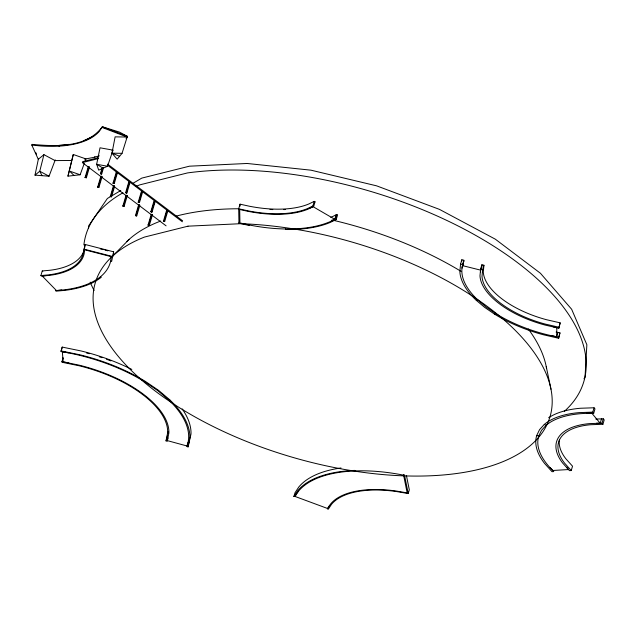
<?xml version="1.0" encoding="UTF-8"?>
<svg xmlns="http://www.w3.org/2000/svg" width="636" height="636" viewBox="0 0 636 636"><rect width="100%" height="100%" fill="white"/><g stroke="black" fill="none" stroke-linecap="round" stroke-linejoin="round"><path stroke-width="0.95" d="M463.135 265.784A91.974 43.32 16.4 0 1 463.763 261.261L463.859 260.267L461.847 259.766L460.559 264.131L459.852 271.588A94.064 44.305 16.4 0 0 476.316 300.351L484.735 307.427L494.57 314.144A94.064 44.305 16.4 0 0 543.486 334.782L558.67 338.265L558.694 337.255L556.675 336.794L556.826 327.755L553.272 326.785M558.845 328.216L560.149 322.842L546.578 319.733A71.184 33.525 16.4 0 1 483.288 271.914L483.924 265.252L481.913 264.751L480.625 269.115L479.981 275.849A73.267 34.511 16.4 0 0 545.132 325.075L558.845 328.216L560.149 322.842M556.103 332.064A91.974 43.32 16.4 0 0 557.955 332.429L559.974 332.89L558.67 338.265M88.507 228.411L88.65 225.828L107.389 198.456L120.8 190.522M480.395 271.866L481.818 265.745M461.672 261.635L461.847 259.766M462.038 268.13A92.045 40.426 15.5 0 1 462.483 265.625L463.859 260.267M481.635 267.653L481.913 264.751M483.924 265.252L482.645 269.616L482.001 276.278A71.184 33.525 16.4 0 0 545.298 324.098L558.861 327.206M113.089 256.014L113.645 251.816L85.105 244.47L83.157 253.525A83.65 39.4 16.4 0 1 48.622 274.871L40.895 275.571L42.254 270.96L49.982 270.26A83.65 39.4 16.4 0 0 84.31 249.733M84.628 248.024L85.105 244.47M100.385 276.819L101.275 277.232A113.208 53.321 16.4 0 1 64.888 290.358L56.119 291.153L55.594 290.612L56.429 290.541A112.19 52.844 16.4 0 0 110.64 261.197L111.244 256.658L84.66 249.813L84.135 253.796A84.66 39.877 16.4 0 1 49.187 275.396L41.42 276.103L40.895 275.571M113.645 251.816L111.618 261.468L110.64 261.197M61.915 361.63L79.11 365.151A96.354 45.387 16.4 0 1 168.882 432.981L167.244 441.209L166.036 440.883L167.666 432.695A95.098 44.79 16.4 0 0 79.063 365.748L61.962 362.25L63.051 357.782L62.193 361.479M167.165 437.035L167.53 435.215M167.888 433.394L168.254 431.574M188.018 442.553A116.817 57.765 17.1 0 1 186.976 445.979L186.865 446.559L188.073 446.893L189.87 437.878A118.026 55.594 16.4 0 0 169.756 399.813L158.618 390.401L145.493 381.481A118.026 55.594 16.4 0 0 79.905 354.793L61.088 350.945L62.217 347.089L81.034 350.945A118.026 55.594 16.4 0 1 131.819 369.429M167.912 437.926L167.363 440.629L186.976 445.979A116.762 54.998 16.4 0 0 168.747 399.933L157.736 390.615L144.746 381.799A116.762 54.998 16.4 0 0 62.352 351.811L61.136 351.565L61.088 350.945M55.245 159.89L49.052 176.212L35.004 175.123L38.478 158.587M84.222 163.587L80.12 174.781L67.957 176.148L73.283 154.492L85.924 158.921L85.24 160.789M73.283 154.492L67.957 176.148M71.431 160.487L55.038 160.59L43.94 154.667L39.75 171.251L35.004 175.123M43.94 154.667L38.271 159.286L31.8 145.072L32.007 144.372C55.682 146.495 86.56 148.164 102.348 126.771L119.473 132.105L127.359 136.343L122.048 153.332L117.159 159.167L111.968 153.173L115.124 136.851L127.152 137.042L126.079 138.513M166.091 225.836L82.394 162.601L82.68 161.631L97.96 157.808M85.097 177.468L88.205 166.918L88.849 166.751L89.461 167.22L86.361 177.77L85.097 177.468L86.361 177.77M85.749 177.301L88.849 166.751M31.8 145.072L41.03 145.97A92.888 43.749 16.4 0 0 99.28 131.39L102.348 126.771L127.359 136.343M84.604 159.151L94.677 157.203L94.875 156.504M103.525 167.769L101.712 173.922L101.06 174.089L100.448 173.62L101.999 168.349M100.448 173.62L101.1 173.461L102.913 167.308M101.06 174.089L101.585 172.324M102.102 170.567L102.873 167.936M97.69 186.984L100.798 176.434L101.45 176.267L102.062 176.736L98.954 187.286L97.69 186.984L98.954 187.286M98.342 186.817L101.45 176.267M98.31 187.445L99.081 184.806M61.136 351.565L62.217 347.089M113.049 183.136L116.15 172.587L116.801 172.428L117.414 172.889L114.305 183.438L113.049 183.136L114.305 183.438M113.693 182.977L116.801 172.428M110.29 196.5L113.391 185.951L114.043 185.792L114.655 186.253L111.554 196.802L110.29 196.5L111.554 196.802M110.934 196.333L114.043 185.792M125.642 192.652L128.742 182.111L129.394 181.944L130.006 182.413L126.906 192.954L125.642 192.652L126.906 192.954M126.294 192.493L129.394 181.944M126.254 193.121L127.033 190.482M122.883 206.016L125.992 195.467L126.636 195.308L127.256 195.769L124.147 206.318L122.883 206.016L124.147 206.318M123.535 205.849L126.636 195.308M123.495 206.477L124.537 202.964M138.235 202.176L141.343 191.627L141.987 191.46L142.607 191.929L139.499 202.471L138.235 202.176L139.499 202.471M138.886 202.01L141.987 191.46M139.626 199.998L140.405 197.359M135.476 215.532L138.584 204.983L139.236 204.824L139.848 205.285L136.74 215.835L135.476 215.532L136.74 215.835M136.128 215.373L139.236 204.824M136.096 215.994L136.613 214.237M150.835 211.693L153.936 201.143L154.588 200.976L155.2 201.445L152.091 211.995L150.835 211.693L152.091 211.995M151.479 211.526L154.588 200.976M151.448 212.154L152.481 208.64M152.998 206.883L153.777 204.243M148.077 225.049L151.177 214.499L151.829 214.34L152.441 214.801L149.341 225.351L148.077 225.049L149.341 225.351M148.721 224.89L151.829 214.34M163.428 221.209L166.529 210.659L167.181 210.492L167.793 210.961L164.692 221.511L163.428 221.209L164.692 221.511M164.08 221.042L167.181 210.492M164.04 221.67L164.557 219.913M166.036 440.883L166.942 437.799M249.264 224.985L249.312 225.486L238.961 223.212L238.691 208.783L240.05 204.172L249.177 206.183A83.65 39.4 16.4 0 0 308.961 203.918L314.232 201.366L315.035 201.835L313.683 206.446L308.38 209.005A84.66 39.877 16.4 0 1 247.865 211.295L239.685 209.498L239.931 222.926L249.264 224.985A112.19 52.844 16.4 0 0 334.846 219.34L335.411 219.062L336.77 214.451L337.573 214.92L336.213 219.531L330.227 222.425A113.208 53.321 16.4 0 1 285.858 229.517L285.477 228.976M238.961 223.212L239.502 221.368M188.073 446.893L190.999 434.03A118.026 55.594 16.4 0 0 182.182 408.9M238.691 208.783L247.817 210.794A83.65 39.4 16.4 0 0 307.601 208.529L312.88 205.977L314.232 201.366M310.01 208.067L313.111 206.716L334.846 219.34L336.77 214.451L336.198 214.73L334.846 219.34A112.246 50.832 17.8 0 1 331.364 220.97M298.03 491.7A121.508 58.965 15.6 0 0 295.048 496.454L293.888 496.517L294.985 492.789L298.769 487.057A122.454 57.677 16.4 0 1 340.999 467.969M557.955 332.429L556.675 336.794A91.974 43.32 16.4 0 1 495.818 313.627L486.206 307.061L477.97 300.144A91.974 43.32 16.4 0 1 462.483 265.625L463.763 261.261M408.209 493.552L404.448 474.838L403.51 474.679L407.175 492.9L396.403 491.056A86.424 40.704 16.4 0 0 330.633 503.951L327.365 508.895L328.271 509.229L331.523 504.308A85.447 40.251 16.4 0 1 396.554 491.556L408.209 493.552L409.306 489.831L406.484 475.792M558.694 337.255L559.974 332.89M595.813 419.068L603.278 418.814L604.2 419.919L602.912 424.284L601.99 423.178L589.803 423.6A73.267 34.511 16.4 0 0 562.733 463.143L569.49 470.656L571.239 470.553L572.527 466.188L565.841 458.755A71.184 33.525 16.4 0 1 559.465 439.587M594.064 407.779L594.986 408.892L593.706 413.257L592.776 412.144L594.064 407.779L580.565 408.248A94.064 44.305 16.4 0 0 548.606 417.78M596.465 423.202L600.201 423.242L601.481 418.878M601.99 423.178L603.278 418.814M112.016 150.573L112.874 150.112L100.027 147.798L96.648 164.279L98.715 170.13L107.532 166.242L113.009 150.136M550.053 467.484A92.045 46.245 17.3 0 0 552.771 470.489L553.765 471.586L552.008 471.697L544.527 463.374A94.064 44.305 16.4 0 1 536.705 435.525L539.567 429.634L544.289 424.443A94.064 44.305 16.4 0 1 579.285 412.613L592.776 412.144M566.612 467.261L568.497 469.551L552.771 470.489A91.974 43.32 16.4 0 1 538.708 436.113L541.506 430.357L546.125 425.285A91.974 43.32 16.4 0 1 591.909 413.313L593.706 413.257M329.679 505.31L327.627 508.506L295.048 496.454A121.484 57.224 16.4 0 1 403.606 475.164M293.888 496.517L297.672 490.785A122.454 57.677 16.4 0 1 354.681 470.409L355.119 470.926M583.983 378.794L585.033 377.251L586.861 344.728L571.645 309.255L540.425 273.257L495.341 239.192L439.444 209.371L376.568 185.831L310.972 170.178L247.15 163.476L189.433 166.187L141.764 178.112L132.542 183.573M113.081 255.648L129.148 239.375M91.727 137.058L83.61 140.755M314.47 202.105L315.035 201.835M144.746 381.799L145.493 381.481M494.57 314.144L495.818 313.627M94.677 157.203L99.327 155.82M82.394 162.601L98.628 158.531M88.817 167.379L89.461 167.22M101.41 176.895L102.062 176.736M117.414 172.889L116.15 172.587M114.011 186.412L114.655 186.253M129.362 182.572L130.006 182.413M126.604 195.928L127.256 195.769M141.955 192.088L142.607 191.929M154.548 201.604L155.2 201.445M151.797 214.968L152.441 214.801M46.635 275.475L42.254 276.032L56.429 290.541A112.246 55.404 15.4 0 0 61.787 289.96M476.316 300.351L477.97 300.144M168.747 399.933L169.756 399.813M602.912 424.284L590.86 424.705A71.184 33.525 16.4 0 0 564.561 463.119L571.239 470.553M122.048 153.332L111.968 153.173L119.608 156.249M68.823 362.87L63.131 361.876L62.352 351.811A116.817 54.609 14.6 0 1 68.823 352.821M107.532 166.242L96.648 164.279L103.119 168.182M460.559 264.131L462.579 264.632M480.625 269.115L482.645 269.616M462.483 265.625L480.53 270.109M100.257 248.867L103.111 249.598M105.012 250.091L107.858 250.823M83.745 249.081L112.294 256.427M59.689 146.081L57.804 145.549L69.237 144.356M536.705 435.525L538.708 436.113M80.12 174.781L69.531 171.068L74.038 175.464M102.142 127.47L127.152 137.042M544.289 424.443L546.125 425.285M49.052 176.212L39.75 171.251L42.024 175.663M312.88 205.977L313.683 206.446M335.411 219.062L336.213 219.531M107.603 164.128L182.612 220.803M107.317 165.098L182.325 221.773M166.529 210.659L167.149 211.12M101.1 173.461L101.712 173.922M42.254 270.96L42.779 271.493M600.201 423.242L591.909 413.313A92.045 40.863 17.9 0 0 587.036 413.185M35.648 152.37L36.459 154.151M546.237 366.614L550.983 389.24M240.05 204.172L240.082 206.096M285.58 209.498A84.66 39.877 16.4 0 1 283.815 209.594M272.804 209.594A84.66 39.877 16.4 0 1 269.95 209.435M336.198 214.73A112.19 52.844 16.4 0 1 330.807 217.337M86.512 352.964A116.762 54.998 16.4 0 1 89.271 353.719M99.296 356.764A116.762 54.998 16.4 0 1 101.999 357.663M106.474 359.237A116.762 54.998 16.4 0 1 110.91 360.89M556.675 336.794A92.045 43.828 18.9 0 1 552.072 335.689M564.315 411.373A259.528 122.239 16.4 0 0 493.353 245.941A259.528 122.239 16.4 0 0 187.445 172.936L139.777 184.869A259.528 122.239 16.4 0 0 135.826 186.483M94.096 290.445A259.528 122.239 16.4 0 1 90.161 282.161M83.896 244.876A259.528 122.239 16.4 0 1 122.899 192.827M126.898 241.481A225.756 106.331 16.4 0 1 160.685 221.042M175.671 216.248A225.756 106.331 16.4 0 1 238.357 208.759M331.944 219.977A225.756 106.331 16.4 0 1 461.036 271.349M528.325 329.043A225.756 106.331 16.4 0 1 546.602 368.649M188.01 226.17L144.475 237.069A237.029 111.642 16.4 0 0 247.555 441.853A237.029 111.642 16.4 0 0 552.175 399.543A237.029 111.642 16.4 0 0 240.718 223.697L188.01 226.17"/></g></svg>
